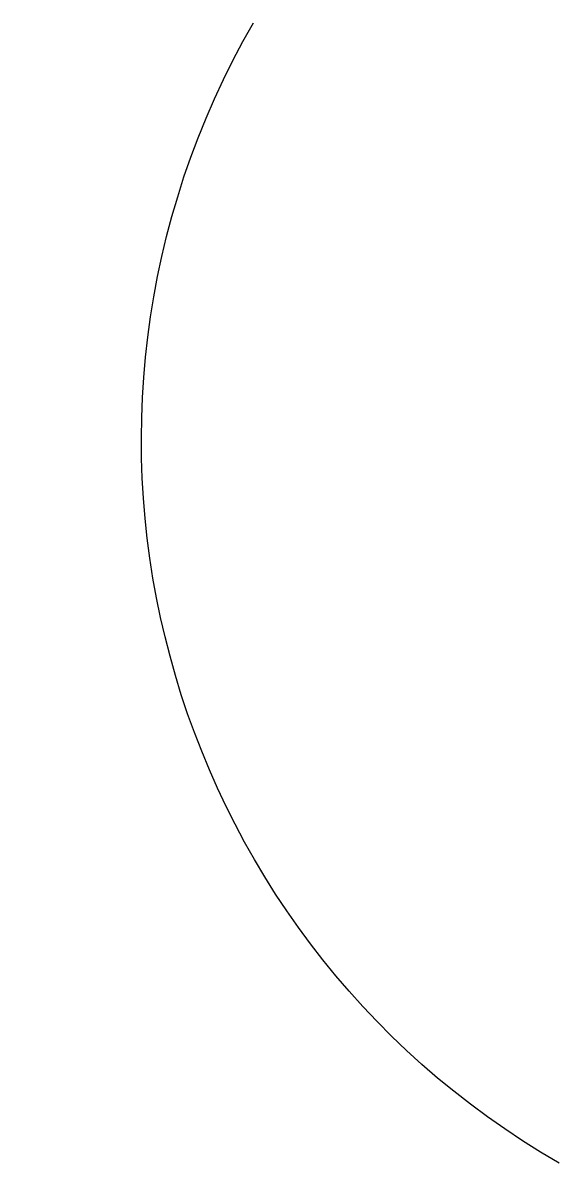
# Model space of a CAD drawing. Extents: x -4.43 to -2.5, y -0.6 to 3.5.
import ezdxf

# ---------------------------------------------------------------- set-up
doc = ezdxf.new("R2010")
doc.units = 0

msp = doc.modelspace()

# ---------------------------------------------------------------- linework, layer by layer
at = {"extrusion": (0, 0, -1)}
msp.add_arc((1, 2), 3, 300, 30, dxfattribs=at)

doc.saveas('drawing.dxf')
